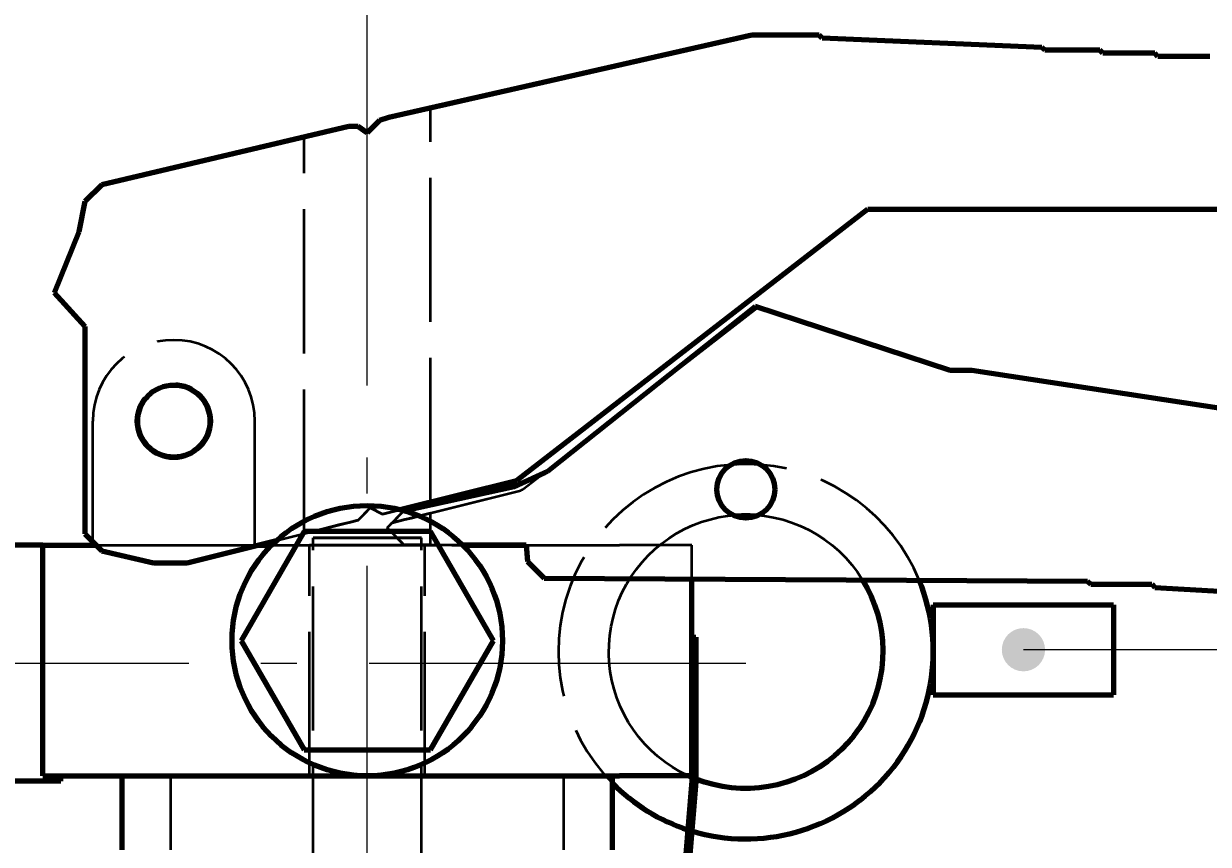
# Model space of a CAD drawing. Header units: millimetres. Extents: x 0 to 2382, y 0 to 420.
# Drawn here: x 164.83 to 197.68, y 345.72 to 368.49 of the extents above; entities that cross this region are included whole.
import ezdxf

# ---------------------------------------------------------------- set-up
doc = ezdxf.new("R2010")
doc.units = ezdxf.units.MM
doc.linetypes.add('IRAM-E-TRAZOS', pattern=[5, 4, -1])
doc.linetypes.add('IRAM-F-TRAZO-PUNTO', pattern=[20, 15, -2, 1, -2])
for name, color, linetype, lineweight in [('01-VISIBLE', 7, 'CONTINUOUS', 70), ('02-OCULTA', 4, 'IRAM-E-TRAZOS', 35), ('03-EJE', 1, 'IRAM-F-TRAZO-PUNTO', 18), ('04-COTA', 3, 'CONTINUOUS', 18), ('08-FINA', 5, 'CONTINUOUS', 18)]:
    doc.layers.add(name, color=color, linetype=linetype, lineweight=lineweight)
doc.styles.add('ISO3098', font='isocpeur.ttf')
doc.dimstyles.new('FLAMA-IRAM', dxfattribs={"dimtxt": 3.5, "dimasz": 3.5, "dimexe": 2, "dimexo": 1.5, "dimgap": 1, "dimtad": 1, "dimdec": 1, "dimtxsty": 'ISO3098', "dimblk": 'IRAM_FLECHA', "dimblk1": 'IRAM_FLECHA', "dimblk2": 'IRAM_FLECHA', "dimcen": 2.5, "dimclrd": 256, "dimclre": 256, "dimclrt": 256, "dimazin": 3, "dimtfac": 1, "dimtmove": 0, "dimatfit": 3, "dimlwd": 18, "dimlwe": 18})

# ---------------------------------------------------------------- blocks, each defined once
blk = doc.blocks.new('IRAM_FLECHA')
blk.add_solid([(0, 0), (-1, 0.125), (-1, -0.125)])

msp = doc.modelspace()

# ---------------------------------------------------------------- hatches: boundary and pattern name
at = {"layer": '08-FINA'}
h = msp.add_hatch(color=7, dxfattribs=at)
h.dxf.hatch_style = 1
edge = h.paths.add_edge_path()
edge.add_arc((192.555, 351.119), 0.6, 0, 360)

# ---------------------------------------------------------------- linework, layer by layer
at = {"layer": '01-VISIBLE'}
for p, q in [((185.025, 368.174), (174.95, 365.889)), ((186.885, 368.174), (185.025, 368.174)), ((186.97, 368.089), (186.885, 368.174)), ((193.065, 367.834), (186.97, 368.089)), ((193.15, 367.754), (193.065, 367.834)), ((194.675, 367.754), (193.15, 367.754)), ((194.76, 367.669), (194.675, 367.754)), ((196.2, 367.669), (194.76, 367.669)), ((196.285, 367.584), (196.2, 367.669)), ((197.725, 367.584), (196.285, 367.584)), ((174.695, 365.804), (174.355, 365.464)), ((174.95, 365.889), (174.695, 365.804)), ((173.845, 365.634), (166.99, 364.024)), ((174.1, 365.634), (173.845, 365.634)), ((174.355, 365.464), (174.1, 365.634)), ((166.99, 364.024), (166.525, 363.559)), ((166.525, 363.559), (166.355, 362.714)), ((178.505, 355.814), (188.24, 363.349)), ((188.24, 363.349), (222.105, 363.349)), ((166.355, 362.714), (165.675, 361.019)), ((165.675, 361.019), (166.525, 360.089)), ((185.11, 360.639), (179.35, 356.069)), ((190.525, 358.864), (185.11, 360.639)), ((166.525, 360.089), (166.525, 354.334)), ((191.12, 358.864), (190.525, 358.864)), ((199.5, 357.594), (191.12, 358.864)), ((179.35, 356.069), (178.42, 355.644)), ((178.42, 355.644), (179.288, 356.041)), ((175.269, 355.006), (178.505, 355.814)), ((178.42, 355.644), (175.39, 354.974)), ((166.525, 354.334), (166.99, 353.864)), ((172.605, 354.4), (170.855, 351.369)), ((176.105, 354.4), (172.605, 354.4)), ((177.855, 351.369), (176.105, 354.4)), ((165.355, 354.019), (161.405, 354.019)), ((165.355, 347.619), (165.355, 354.019)), ((166.74, 354.019), (166.74, 354.117)), ((166.99, 353.864), (168.43, 353.529)), ((169.36, 353.529), (171.838, 354.149)), ((171.32, 354.019), (171.702, 354.019)), ((176.993, 354.034), (178.76, 354.034)), ((177.008, 354.019), (178.761, 354.019)), ((178.76, 354.034), (178.8, 353.569)), ((178.8, 353.569), (179.265, 353.104)), ((168.43, 353.529), (169.36, 353.529)), ((179.265, 353.104), (194.335, 353.019)), ((183.355, 347.619), (183.355, 353.081)), ((194.335, 353.019), (194.42, 352.934)), ((194.42, 352.934), (196.115, 352.934)), ((196.115, 352.934), (196.2, 352.849)), ((196.2, 352.849), (200.685, 352.594)), ((190.055, 352.369), (195.055, 352.369)), ((170.855, 351.369), (172.605, 348.338)), ((176.105, 348.338), (177.855, 351.369)), ((183.37, 351.469), (183.47, 351.469)), ((183.37, 347.469), (183.37, 351.469)), ((183.47, 351.469), (183.47, 347.465)), ((190.055, 349.869), (195.055, 349.869)), ((172.605, 348.338), (176.105, 348.338)), ((167.355, 347.619), (174.355, 347.619)), ((167.555, 345.569), (167.555, 347.619)), ((174.355, 347.619), (181.355, 347.619)), ((181.155, 345.569), (181.155, 347.619)), ((165.855, 347.469), (161.405, 347.469)), ((182.37, 335.569), (183.37, 347.469)), ((183.47, 347.465), (182.47, 335.561))]:
    msp.add_line(p, q, dxfattribs=at)
for points in [[(184.436, 356.251), (184.437, 356.251), (184.437, 356.252), (184.438, 356.252), (184.438, 356.252), (184.439, 356.252), (184.439, 356.253)], [(165.355, 354.019), (165.602, 354.019), (165.849, 354.019), (166.096, 354.019), (166.343, 354.019), (166.59, 354.019), (166.837, 354.019)], [(188.095, 353.054), (188.222, 352.832), (188.333, 352.601), (188.428, 352.363), (188.507, 352.12), (188.569, 351.872), (188.615, 351.62), (188.643, 351.365), (188.655, 351.109), (188.649, 350.853), (188.626, 350.598), (188.585, 350.345), (188.528, 350.096), (188.454, 349.851), (188.364, 349.611), (188.258, 349.378), (188.136, 349.153), (188, 348.936), (187.849, 348.729), (187.685, 348.533), (187.507, 348.348), (187.318, 348.176), (187.118, 348.016), (186.907, 347.871), (186.687, 347.74), (186.459, 347.624), (186.223, 347.524), (185.981, 347.44), (185.734, 347.372), (185.483, 347.322), (185.229, 347.288), (184.974, 347.271), (184.718, 347.272), (184.462, 347.29), (184.209, 347.325), (183.958, 347.377), (183.711, 347.445), (183.47, 347.531)], [(190.055, 352.369), (190.055, 352.119), (190.055, 351.869), (190.055, 351.619), (190.055, 351.369), (190.055, 351.119), (190.055, 350.869), (190.055, 350.619), (190.055, 350.369), (190.055, 350.119), (190.055, 349.869)], [(195.055, 352.369), (195.055, 352.119), (195.055, 351.869), (195.055, 351.619), (195.055, 351.369), (195.055, 351.119), (195.055, 350.869), (195.055, 350.619), (195.055, 350.369), (195.055, 350.119), (195.055, 349.869)], [(165.355, 347.619), (165.641, 347.619), (165.926, 347.619), (166.212, 347.619), (166.498, 347.619), (166.784, 347.619), (167.069, 347.619), (167.355, 347.619)], [(165.855, 347.469), (165.855, 347.494), (165.855, 347.519), (165.855, 347.544), (165.855, 347.569), (165.855, 347.594), (165.855, 347.619)], [(183.355, 347.619), (183.069, 347.619), (182.784, 347.619), (182.498, 347.619), (182.212, 347.619), (181.926, 347.619), (181.641, 347.619), (181.355, 347.619)], [(183.37, 347.571), (183.352, 347.579), (183.334, 347.587), (183.316, 347.595), (183.298, 347.603), (183.28, 347.611), (183.262, 347.619)]]:
    msp.add_lwpolyline(points, dxfattribs=at)
for centre, radius in [((168.99, 357.464), 1), ((184.855, 355.569), 0.8), ((174.355, 351.369), 3.75)]:
    msp.add_circle(centre, radius, dxfattribs=at)
for start, end in [(-106.7718, 22.3378), (-135.3602, -107.9005)]:
    msp.add_arc((184.855, 351.069), 5.2, start, end, dxfattribs=at)
at = {"layer": '02-OCULTA'}
for p, q in [((185.025, 368.174), (174.95, 365.889)), ((186.885, 368.174), (185.025, 368.174)), ((186.97, 368.089), (186.885, 368.174)), ((193.065, 367.834), (186.97, 368.089)), ((193.15, 367.754), (193.065, 367.834)), ((194.675, 367.754), (193.15, 367.754)), ((194.76, 367.669), (194.675, 367.754)), ((196.2, 367.669), (194.76, 367.669)), ((196.285, 367.584), (196.2, 367.669)), ((197.725, 367.584), (196.285, 367.584)), ((176.105, 355.215), (176.105, 366.151)), ((174.695, 365.804), (174.355, 365.464)), ((174.95, 365.889), (174.695, 365.804)), ((173.845, 365.634), (166.99, 364.024)), ((174.1, 365.634), (173.845, 365.634)), ((174.355, 365.464), (174.1, 365.634)), ((172.605, 354.341), (172.605, 365.343)), ((166.99, 364.024), (166.525, 363.559)), ((166.525, 363.559), (166.355, 362.714)), ((178.505, 355.814), (188.24, 363.349)), ((188.24, 363.349), (222.105, 363.349)), ((166.355, 362.714), (165.675, 361.019)), ((165.675, 361.019), (166.525, 360.089)), ((185.11, 360.639), (179.35, 356.069)), ((180.365, 356.874), (185.11, 360.639)), ((180.365, 356.874), (185.11, 360.639)), ((185.194, 360.612), (180.365, 356.874)), ((185.194, 360.612), (180.365, 356.874)), ((190.525, 358.864), (185.11, 360.639)), ((185.11, 360.639), (185.194, 360.612)), ((185.11, 360.639), (185.194, 360.612)), ((166.525, 360.089), (166.525, 354.334)), ((191.12, 358.864), (190.525, 358.864)), ((199.5, 357.594), (191.12, 358.864)), ((166.74, 354.117), (166.74, 357.464)), ((166.74, 354.019), (166.74, 357.464)), ((166.74, 354.117), (166.74, 357.464)), ((166.74, 354.117), (166.74, 357.464)), ((171.24, 354.019), (171.24, 357.464)), ((171.24, 354.019), (171.24, 357.464)), ((179.35, 356.069), (178.42, 355.644)), ((178.42, 355.644), (179.288, 356.041)), ((179.288, 356.041), (178.689, 355.577)), ((179.288, 356.041), (178.689, 355.577)), ((174.78, 354.884), (178.505, 355.814)), ((178.578, 355.523), (175.046, 354.641)), ((178.42, 355.644), (175.37, 354.969)), ((175.37, 354.969), (178.42, 355.644)), ((175.39, 354.974), (178.42, 355.644)), ((178.578, 355.523), (175.8, 354.83)), ((178.607, 355.532), (178.578, 355.523)), ((178.607, 355.532), (178.578, 355.523)), ((178.636, 355.544), (178.607, 355.532)), ((178.636, 355.544), (178.607, 355.532)), ((178.663, 355.559), (178.636, 355.544)), ((178.663, 355.559), (178.636, 355.544)), ((178.689, 355.577), (178.663, 355.559)), ((178.689, 355.577), (178.663, 355.559)), ((174.1, 354.714), (174.44, 355.054)), ((174.1, 354.714), (174.44, 355.054)), ((174.44, 355.054), (174.78, 354.884)), ((174.44, 355.054), (174.78, 354.884)), ((174.78, 354.884), (175.269, 355.006)), ((175.37, 354.969), (174.905, 354.499)), ((175.046, 354.641), (175.37, 354.969)), ((176.105, 354.034), (176.105, 354.906)), ((169.36, 353.529), (174.1, 354.714)), ((171.838, 354.149), (174.1, 354.714)), ((175.046, 354.641), (174.905, 354.499)), ((175.8, 354.83), (175.046, 354.641)), ((166.525, 354.334), (166.99, 353.864)), ((172.605, 354.4), (170.855, 351.369)), ((176.105, 354.4), (172.605, 354.4)), ((172.855, 338.878), (172.855, 354.228)), ((174.905, 354.499), (175.37, 354.034)), ((174.905, 354.499), (175.37, 354.034)), ((175.855, 338.878), (175.855, 354.228)), ((177.855, 351.369), (176.105, 354.4)), ((165.855, 354.019), (165.355, 354.019)), ((165.355, 347.619), (165.355, 354.019)), ((166.837, 354.019), (166.74, 354.117)), ((166.837, 354.019), (166.74, 354.117)), ((166.74, 354.019), (171.24, 354.019)), ((166.74, 354.019), (171.24, 354.019)), ((166.837, 354.019), (171.24, 354.019)), ((166.837, 354.019), (171.24, 354.019)), ((166.99, 353.864), (168.43, 353.529)), ((167.355, 354.019), (171.32, 354.019)), ((167.355, 354.019), (181.355, 354.019)), ((167.355, 354.019), (171.32, 354.019)), ((167.355, 354.019), (171.32, 354.019)), ((171.32, 354.019), (169.36, 353.529)), ((171.32, 354.019), (169.36, 353.529)), ((171.702, 354.019), (177.008, 354.019)), ((172.755, 347.619), (172.755, 354.019)), ((175.37, 354.034), (176.993, 354.034)), ((175.37, 354.034), (178.76, 354.034)), ((175.955, 347.619), (175.955, 354.019)), ((178.76, 354.034), (178.8, 353.569)), ((178.761, 354.019), (181.355, 354.019)), ((178.761, 354.019), (181.355, 354.019)), ((178.8, 353.569), (178.761, 354.019)), ((178.761, 354.019), (181.355, 354.019)), ((178.8, 353.569), (178.761, 354.019)), ((183.355, 347.619), (183.355, 354.019)), ((183.355, 353.081), (183.355, 354.019)), ((183.355, 353.081), (183.355, 354.019)), ((183.355, 353.081), (183.355, 354.019)), ((168.43, 353.529), (167.355, 353.779)), ((168.43, 353.529), (167.355, 353.779)), ((178.8, 353.569), (179.265, 353.104)), ((179.265, 353.104), (178.8, 353.569)), ((179.265, 353.104), (178.8, 353.569)), ((168.43, 353.529), (169.36, 353.529)), ((169.36, 353.529), (168.43, 353.529)), ((169.36, 353.529), (168.43, 353.529)), ((181.355, 353.092), (179.265, 353.104)), ((181.355, 353.092), (179.265, 353.104)), ((179.265, 353.104), (194.335, 353.019)), ((194.335, 353.019), (194.42, 352.934)), ((194.42, 352.934), (196.115, 352.934)), ((196.115, 352.934), (196.2, 352.849)), ((196.2, 352.849), (200.685, 352.594)), ((170.855, 351.369), (172.605, 348.338)), ((176.105, 348.338), (177.855, 351.369)), ((183.37, 351.469), (183.47, 351.469)), ((183.37, 347.469), (183.37, 351.469)), ((183.47, 351.469), (183.47, 347.465)), ((172.605, 348.338), (176.105, 348.338)), ((165.855, 347.619), (165.355, 347.619)), ((165.855, 347.619), (165.355, 347.619)), ((167.355, 347.619), (181.355, 347.619)), ((168.905, 345.569), (168.905, 347.619)), ((179.805, 345.569), (179.805, 347.619)), ((182.37, 335.569), (183.37, 347.469)), ((183.47, 347.465), (182.47, 335.561))]:
    msp.add_line(p, q, dxfattribs=at)
for points in [[(174.95, 365.889), (175.142, 365.933), (175.335, 365.977), (175.527, 366.02), (175.72, 366.064), (175.912, 366.108), (176.105, 366.151)], [(176.105, 366.151), (175.912, 366.108), (175.72, 366.064), (175.527, 366.02), (175.335, 365.977), (175.142, 365.933), (174.95, 365.889)], [(174.355, 365.464), (174.412, 365.521), (174.468, 365.578), (174.525, 365.634), (174.582, 365.691), (174.638, 365.748), (174.695, 365.804)], [(174.695, 365.804), (174.638, 365.748), (174.582, 365.691), (174.525, 365.634), (174.468, 365.578), (174.412, 365.521), (174.355, 365.464)], [(174.695, 365.804), (174.737, 365.818), (174.78, 365.833), (174.822, 365.847), (174.865, 365.861), (174.907, 365.875), (174.95, 365.889)], [(174.95, 365.889), (174.907, 365.875), (174.865, 365.861), (174.822, 365.847), (174.78, 365.833), (174.737, 365.818), (174.695, 365.804)], [(173.845, 365.634), (173.638, 365.586), (173.432, 365.537), (173.225, 365.489), (173.018, 365.44), (172.812, 365.392), (172.605, 365.343)], [(172.605, 365.343), (172.812, 365.392), (173.018, 365.44), (173.225, 365.489), (173.432, 365.537), (173.638, 365.586), (173.845, 365.634)], [(174.1, 365.634), (174.057, 365.634), (174.015, 365.634), (173.972, 365.634), (173.93, 365.634), (173.887, 365.634), (173.845, 365.634)], [(173.845, 365.634), (173.887, 365.634), (173.93, 365.634), (173.972, 365.634), (174.015, 365.634), (174.057, 365.634), (174.1, 365.634)], [(174.1, 365.634), (174.142, 365.606), (174.185, 365.578), (174.227, 365.549), (174.27, 365.521), (174.312, 365.493), (174.355, 365.464)], [(174.355, 365.464), (174.312, 365.493), (174.27, 365.521), (174.227, 365.549), (174.185, 365.578), (174.142, 365.606), (174.1, 365.634)], [(184.499, 354.853), (184.273, 355.021), (184.118, 355.258), (184.056, 355.533), (184.093, 355.813), (184.225, 356.063), (184.436, 356.251)], [(185.211, 354.853), (185.438, 355.021), (185.592, 355.259), (185.654, 355.535), (185.616, 355.815), (185.483, 356.065), (185.271, 356.253)], [(174.78, 354.884), (175.001, 354.939), (175.222, 354.995), (175.442, 355.05), (175.663, 355.105), (175.884, 355.16), (176.105, 355.215)], [(176.105, 355.215), (175.884, 355.16), (175.663, 355.105), (175.442, 355.05), (175.222, 354.995), (175.001, 354.939), (174.78, 354.884)], [(174.1, 354.714), (174.157, 354.771), (174.213, 354.828), (174.27, 354.884), (174.327, 354.941), (174.383, 354.998), (174.44, 355.054)], [(174.44, 355.054), (174.383, 354.998), (174.327, 354.941), (174.27, 354.884), (174.213, 354.828), (174.157, 354.771), (174.1, 354.714)], [(174.44, 355.054), (174.497, 355.026), (174.553, 354.998), (174.61, 354.969), (174.667, 354.941), (174.723, 354.913), (174.78, 354.884)], [(174.78, 354.884), (174.723, 354.913), (174.667, 354.941), (174.61, 354.969), (174.553, 354.998), (174.497, 355.026), (174.44, 355.054)], [(175.046, 354.641), (175.222, 354.685), (175.399, 354.73), (175.575, 354.774), (175.752, 354.818), (175.928, 354.862), (176.105, 354.906)], [(176.105, 354.906), (175.928, 354.862), (175.752, 354.818), (175.575, 354.774), (175.399, 354.73), (175.222, 354.685), (175.046, 354.641)], [(183.262, 347.619), (183.038, 347.732), (182.821, 347.859), (182.614, 348.001), (182.416, 348.155), (182.229, 348.323), (182.053, 348.502), (181.89, 348.693), (181.74, 348.893), (181.603, 349.104), (181.48, 349.323), (181.372, 349.55), (181.279, 349.783), (181.202, 350.022), (181.141, 350.265), (181.096, 350.512), (181.067, 350.762), (181.055, 351.012), (181.06, 351.263), (181.081, 351.513), (181.119, 351.762), (181.172, 352.007), (181.242, 352.248), (181.328, 352.484), (181.429, 352.714), (181.545, 352.936), (181.676, 353.151), (181.82, 353.356), (181.978, 353.552), (182.148, 353.736), (182.33, 353.909), (182.523, 354.07), (182.726, 354.217), (182.939, 354.351), (183.159, 354.47), (183.388, 354.575), (183.622, 354.664), (183.862, 354.737), (184.107, 354.795), (184.354, 354.836), (184.604, 354.861), (184.855, 354.869)], [(184.855, 354.869), (185.113, 354.86), (185.371, 354.834), (185.626, 354.79), (185.877, 354.729), (186.124, 354.651), (186.364, 354.557), (186.598, 354.446), (186.824, 354.32), (187.04, 354.178), (187.247, 354.022), (187.442, 353.853), (187.625, 353.67), (187.796, 353.476), (187.953, 353.27), (188.095, 353.054)], [(174.1, 354.714), (173.851, 354.652), (173.602, 354.59), (173.352, 354.527), (173.103, 354.465), (172.854, 354.403), (172.605, 354.341)], [(172.605, 354.341), (172.854, 354.403), (173.103, 354.465), (173.352, 354.527), (173.602, 354.59), (173.851, 354.652), (174.1, 354.714)], [(175.046, 354.641), (175.022, 354.618), (174.999, 354.594), (174.975, 354.57), (174.952, 354.547), (174.928, 354.523), (174.905, 354.499)], [(174.905, 354.499), (174.928, 354.523), (174.952, 354.547), (174.975, 354.57), (174.999, 354.594), (175.022, 354.618), (175.046, 354.641)], [(175.855, 354.228), (175.605, 354.228), (175.355, 354.228), (175.105, 354.228), (174.855, 354.228), (174.605, 354.228), (174.355, 354.228), (174.105, 354.228), (173.855, 354.228), (173.605, 354.228), (173.355, 354.228), (173.105, 354.228), (172.855, 354.228)], [(172.855, 354.228), (173.105, 354.228), (173.355, 354.228), (173.605, 354.228), (173.855, 354.228), (174.105, 354.228), (174.355, 354.228), (174.605, 354.228), (174.855, 354.228), (175.105, 354.228), (175.355, 354.228), (175.605, 354.228), (175.855, 354.228)], [(174.905, 354.499), (174.982, 354.422), (175.06, 354.344), (175.137, 354.267), (175.215, 354.189), (175.292, 354.112), (175.37, 354.034)], [(175.37, 354.034), (175.292, 354.112), (175.215, 354.189), (175.137, 354.267), (175.06, 354.344), (174.982, 354.422), (174.905, 354.499)], [(165.355, 347.619), (165.355, 347.875), (165.355, 348.131), (165.355, 348.387), (165.355, 348.643), (165.355, 348.899), (165.355, 349.155), (165.355, 349.411), (165.355, 349.667), (165.355, 349.923), (165.355, 350.179), (165.355, 350.435), (165.355, 350.691), (165.355, 350.947), (165.355, 351.203), (165.355, 351.459), (165.355, 351.715), (165.355, 351.971), (165.355, 352.227), (165.355, 352.483), (165.355, 352.739), (165.355, 352.995), (165.355, 353.251), (165.355, 353.507), (165.355, 353.763), (165.355, 354.019)], [(165.355, 354.019), (165.605, 354.019), (165.855, 354.019), (166.105, 354.019), (166.355, 354.019), (166.605, 354.019), (166.855, 354.019), (167.105, 354.019), (167.355, 354.019)], [(165.355, 354.019), (165.355, 353.763), (165.355, 353.507), (165.355, 353.251), (165.355, 352.995), (165.355, 352.739), (165.355, 352.483), (165.355, 352.227), (165.355, 351.971), (165.355, 351.715), (165.355, 351.459), (165.355, 351.203), (165.355, 350.947), (165.355, 350.691), (165.355, 350.435), (165.355, 350.179), (165.355, 349.923), (165.355, 349.667), (165.355, 349.411), (165.355, 349.155), (165.355, 348.899), (165.355, 348.643), (165.355, 348.387), (165.355, 348.131), (165.355, 347.875), (165.355, 347.619)], [(166.837, 354.019), (166.923, 354.019), (167.009, 354.019), (167.096, 354.019), (167.182, 354.019), (167.269, 354.019), (167.355, 354.019)], [(166.99, 353.864), (166.964, 353.89), (166.939, 353.916), (166.913, 353.942), (166.888, 353.968), (166.862, 353.993), (166.837, 354.019)], [(166.837, 354.019), (166.862, 353.993), (166.888, 353.968), (166.913, 353.942), (166.939, 353.916), (166.964, 353.89), (166.99, 353.864)], [(166.837, 354.019), (166.923, 354.019), (167.009, 354.019), (167.096, 354.019), (167.182, 354.019), (167.269, 354.019), (167.355, 354.019)], [(166.837, 354.019), (166.923, 354.019), (167.009, 354.019), (167.096, 354.019), (167.182, 354.019), (167.269, 354.019), (167.355, 354.019)], [(167.355, 353.779), (167.294, 353.793), (167.233, 353.808), (167.172, 353.822), (167.112, 353.836), (167.051, 353.85), (166.99, 353.864)], [(166.99, 353.864), (167.051, 353.85), (167.112, 353.836), (167.172, 353.822), (167.233, 353.808), (167.294, 353.793), (167.355, 353.779)], [(175.955, 354.019), (175.688, 354.019), (175.422, 354.019), (175.155, 354.019), (174.888, 354.019), (174.622, 354.019), (174.355, 354.019), (174.088, 354.019), (173.822, 354.019), (173.555, 354.019), (173.288, 354.019), (173.022, 354.019), (172.755, 354.019)], [(172.755, 354.019), (173.022, 354.019), (173.288, 354.019), (173.555, 354.019), (173.822, 354.019), (174.088, 354.019), (174.355, 354.019), (174.622, 354.019), (174.888, 354.019), (175.155, 354.019), (175.422, 354.019), (175.688, 354.019), (175.955, 354.019)], [(175.37, 354.034), (175.492, 354.034), (175.615, 354.034), (175.737, 354.034), (175.86, 354.034), (175.982, 354.034), (176.105, 354.034)], [(176.105, 354.034), (175.982, 354.034), (175.86, 354.034), (175.737, 354.034), (175.615, 354.034), (175.492, 354.034), (175.37, 354.034)], [(183.355, 354.019), (183.105, 354.019), (182.855, 354.019), (182.605, 354.019), (182.355, 354.019), (182.105, 354.019), (181.855, 354.019), (181.605, 354.019), (181.355, 354.019)], [(183.355, 354.019), (183.069, 354.019), (182.784, 354.019), (182.498, 354.019), (182.212, 354.019), (181.926, 354.019), (181.641, 354.019), (181.355, 354.019)], [(181.355, 353.092), (181.605, 353.091), (181.855, 353.09), (182.105, 353.088), (182.355, 353.087), (182.605, 353.085), (182.855, 353.084), (183.105, 353.083), (183.355, 353.081)], [(183.355, 353.081), (183.105, 353.083), (182.855, 353.084), (182.605, 353.085), (182.355, 353.087), (182.105, 353.088), (181.855, 353.09), (181.605, 353.091), (181.355, 353.092)], [(190.055, 349.869), (190.055, 350.119), (190.055, 350.369), (190.055, 350.619), (190.055, 350.869), (190.055, 351.119), (190.055, 351.369), (190.055, 351.619), (190.055, 351.869), (190.055, 352.119), (190.055, 352.369)], [(195.055, 349.869), (195.055, 350.119), (195.055, 350.369), (195.055, 350.619), (195.055, 350.869), (195.055, 351.119), (195.055, 351.369), (195.055, 351.619), (195.055, 351.869), (195.055, 352.119), (195.055, 352.369)], [(165.355, 347.619), (165.605, 347.619), (165.855, 347.619), (166.105, 347.619), (166.355, 347.619), (166.605, 347.619), (166.855, 347.619), (167.105, 347.619), (167.355, 347.619)], [(165.855, 347.619), (165.855, 347.594), (165.855, 347.569), (165.855, 347.544), (165.855, 347.519), (165.855, 347.494), (165.855, 347.469)], [(181.155, 347.619), (180.903, 347.619), (180.651, 347.619), (180.399, 347.619), (180.148, 347.619), (179.896, 347.619), (179.644, 347.619), (179.392, 347.619), (179.14, 347.619), (178.888, 347.619), (178.636, 347.619), (178.385, 347.619), (178.133, 347.619), (177.881, 347.619), (177.629, 347.619), (177.377, 347.619), (177.125, 347.619), (176.874, 347.619), (176.622, 347.619), (176.37, 347.619), (176.118, 347.619), (175.866, 347.619), (175.614, 347.619), (175.362, 347.619), (175.111, 347.619), (174.859, 347.619), (174.607, 347.619), (174.355, 347.619), (174.103, 347.619), (173.851, 347.619), (173.599, 347.619), (173.348, 347.619), (173.096, 347.619), (172.844, 347.619), (172.592, 347.619), (172.34, 347.619), (172.088, 347.619), (171.836, 347.619), (171.585, 347.619), (171.333, 347.619), (171.081, 347.619), (170.829, 347.619), (170.577, 347.619), (170.325, 347.619), (170.074, 347.619), (169.822, 347.619), (169.57, 347.619), (169.318, 347.619), (169.066, 347.619), (168.814, 347.619), (168.562, 347.619), (168.311, 347.619), (168.059, 347.619), (167.807, 347.619), (167.555, 347.619)], [(167.555, 347.619), (167.807, 347.619), (168.059, 347.619), (168.311, 347.619), (168.562, 347.619), (168.814, 347.619), (169.066, 347.619), (169.318, 347.619), (169.57, 347.619), (169.822, 347.619), (170.074, 347.619), (170.325, 347.619), (170.577, 347.619), (170.829, 347.619), (171.081, 347.619), (171.333, 347.619), (171.585, 347.619), (171.836, 347.619), (172.088, 347.619), (172.34, 347.619), (172.592, 347.619), (172.844, 347.619), (173.096, 347.619), (173.348, 347.619), (173.599, 347.619), (173.851, 347.619), (174.103, 347.619), (174.355, 347.619), (174.607, 347.619), (174.859, 347.619), (175.111, 347.619), (175.362, 347.619), (175.614, 347.619), (175.866, 347.619), (176.118, 347.619), (176.37, 347.619), (176.622, 347.619), (176.874, 347.619), (177.125, 347.619), (177.377, 347.619), (177.629, 347.619), (177.881, 347.619), (178.133, 347.619), (178.385, 347.619), (178.636, 347.619), (178.888, 347.619), (179.14, 347.619), (179.392, 347.619), (179.644, 347.619), (179.896, 347.619), (180.148, 347.619), (180.399, 347.619), (180.651, 347.619), (180.903, 347.619), (181.155, 347.619)], [(179.805, 347.619), (179.552, 347.619), (179.298, 347.619), (179.045, 347.619), (178.791, 347.619), (178.538, 347.619), (178.284, 347.619), (178.031, 347.619), (177.777, 347.619), (177.524, 347.619), (177.27, 347.619), (177.017, 347.619), (176.763, 347.619), (176.51, 347.619), (176.256, 347.619), (176.003, 347.619), (175.749, 347.619), (175.496, 347.619), (175.242, 347.619), (174.989, 347.619), (174.735, 347.619), (174.482, 347.619), (174.228, 347.619), (173.975, 347.619), (173.721, 347.619), (173.468, 347.619), (173.214, 347.619), (172.961, 347.619), (172.707, 347.619), (172.454, 347.619), (172.2, 347.619), (171.947, 347.619), (171.693, 347.619), (171.44, 347.619), (171.186, 347.619), (170.933, 347.619), (170.679, 347.619), (170.426, 347.619), (170.172, 347.619), (169.919, 347.619), (169.665, 347.619), (169.412, 347.619), (169.158, 347.619), (168.905, 347.619)], [(168.905, 347.619), (169.158, 347.619), (169.412, 347.619), (169.665, 347.619), (169.919, 347.619), (170.172, 347.619), (170.426, 347.619), (170.679, 347.619), (170.933, 347.619), (171.186, 347.619), (171.44, 347.619), (171.693, 347.619), (171.947, 347.619), (172.2, 347.619), (172.454, 347.619), (172.707, 347.619), (172.961, 347.619), (173.214, 347.619), (173.468, 347.619), (173.721, 347.619), (173.975, 347.619), (174.228, 347.619), (174.482, 347.619), (174.735, 347.619), (174.989, 347.619), (175.242, 347.619), (175.496, 347.619), (175.749, 347.619), (176.003, 347.619), (176.256, 347.619), (176.51, 347.619), (176.763, 347.619), (177.017, 347.619), (177.27, 347.619), (177.524, 347.619), (177.777, 347.619), (178.031, 347.619), (178.284, 347.619), (178.538, 347.619), (178.791, 347.619), (179.045, 347.619), (179.298, 347.619), (179.552, 347.619), (179.805, 347.619)], [(175.955, 347.619), (175.688, 347.619), (175.422, 347.619), (175.155, 347.619), (174.888, 347.619), (174.622, 347.619), (174.355, 347.619), (174.088, 347.619), (173.822, 347.619), (173.555, 347.619), (173.288, 347.619), (173.022, 347.619), (172.755, 347.619)], [(172.755, 347.619), (173.022, 347.619), (173.288, 347.619), (173.555, 347.619), (173.822, 347.619), (174.088, 347.619), (174.355, 347.619), (174.622, 347.619), (174.888, 347.619), (175.155, 347.619), (175.422, 347.619), (175.688, 347.619), (175.955, 347.619)], [(183.355, 347.619), (183.105, 347.619), (182.855, 347.619), (182.605, 347.619), (182.355, 347.619), (182.105, 347.619), (181.855, 347.619), (181.605, 347.619), (181.355, 347.619)], [(183.47, 347.531), (183.453, 347.537), (183.437, 347.544), (183.42, 347.551), (183.403, 347.558), (183.387, 347.564), (183.37, 347.571)]]:
    msp.add_lwpolyline(points, dxfattribs=at)
for centre, radius in [((168.99, 357.464), 1.05), ((168.99, 357.464), 1.05), ((168.99, 357.464), 1), ((168.99, 357.464), 1), ((168.99, 357.464), 1), ((184.855, 355.569), 0.8), ((184.855, 355.569), 0.8)]:
    msp.add_circle(centre, radius, dxfattribs=at)
for centre, radius, start, end in [((168.99, 357.464), 2.25, 0, 180), ((168.99, 357.464), 2.25, 0, 180), ((184.855, 351.069), 5.2, 94.5886, -135.3602), ((184.855, 355.569), 0.8, 90, 121.3322), ((184.855, 351.069), 5.2, 90, 94.5886), ((184.855, 355.569), 0.8, 58.6678, 90), ((184.855, 351.069), 5.2, 85.4114, 90), ((184.855, 351.069), 5.2, 22.3378, 85.4114), ((174.355, 351.369), 3.75, 44.9643, 135.0357), ((174.355, 351.369), 3.75, 75.8986, 132.1687), ((174.355, 351.369), 3.75, 75.8986, 132.1687), ((174.355, 351.369), 3.75, 45.2892, 73.981), ((174.355, 351.369), 3.75, 67.3364, 73.981), ((184.855, 351.069), 3.8, 90, 95.3682), ((184.855, 355.569), 0.8, -116.3843, -63.6157), ((184.855, 351.069), 3.8, 84.6318, 90), ((174.355, 351.369), 3.75, 45.2892, 67.3364), ((174.355, 351.369), 3.75, 135.0357, -90), ((174.355, 351.369), 3.75, -90, 44.9643), ((184.855, 351.069), 5.2, -107.9005, -106.7718)]:
    msp.add_arc(centre, radius, start, end, dxfattribs=at)
at = {"layer": '03-EJE'}
for p, q in [((174.355, 138.451), (174.355, 369.674)), ((154.405, 350.744), (184.855, 350.744))]:
    msp.add_line(p, q, dxfattribs=at)
at = {"layer": '08-FINA'}
msp.add_line((242.99, 351.119), (192.555, 351.119), dxfattribs=at)
msp.add_circle((182.667, 356.372), 32.625, dxfattribs=at)

# ---------------------------------------------------------------- dimensions: what is measured, and where the dimension line sits
at = {"layer": '04-COTA'}
msp.add_linear_dim(base=(108.855, 377.174), p1=(108.855, 368.174), p2=(227.99, 368.174), dimstyle='FLAMA-IRAM', override={"dimlfac": 2}, dxfattribs=at).render()

doc.saveas('drawing.dxf')
